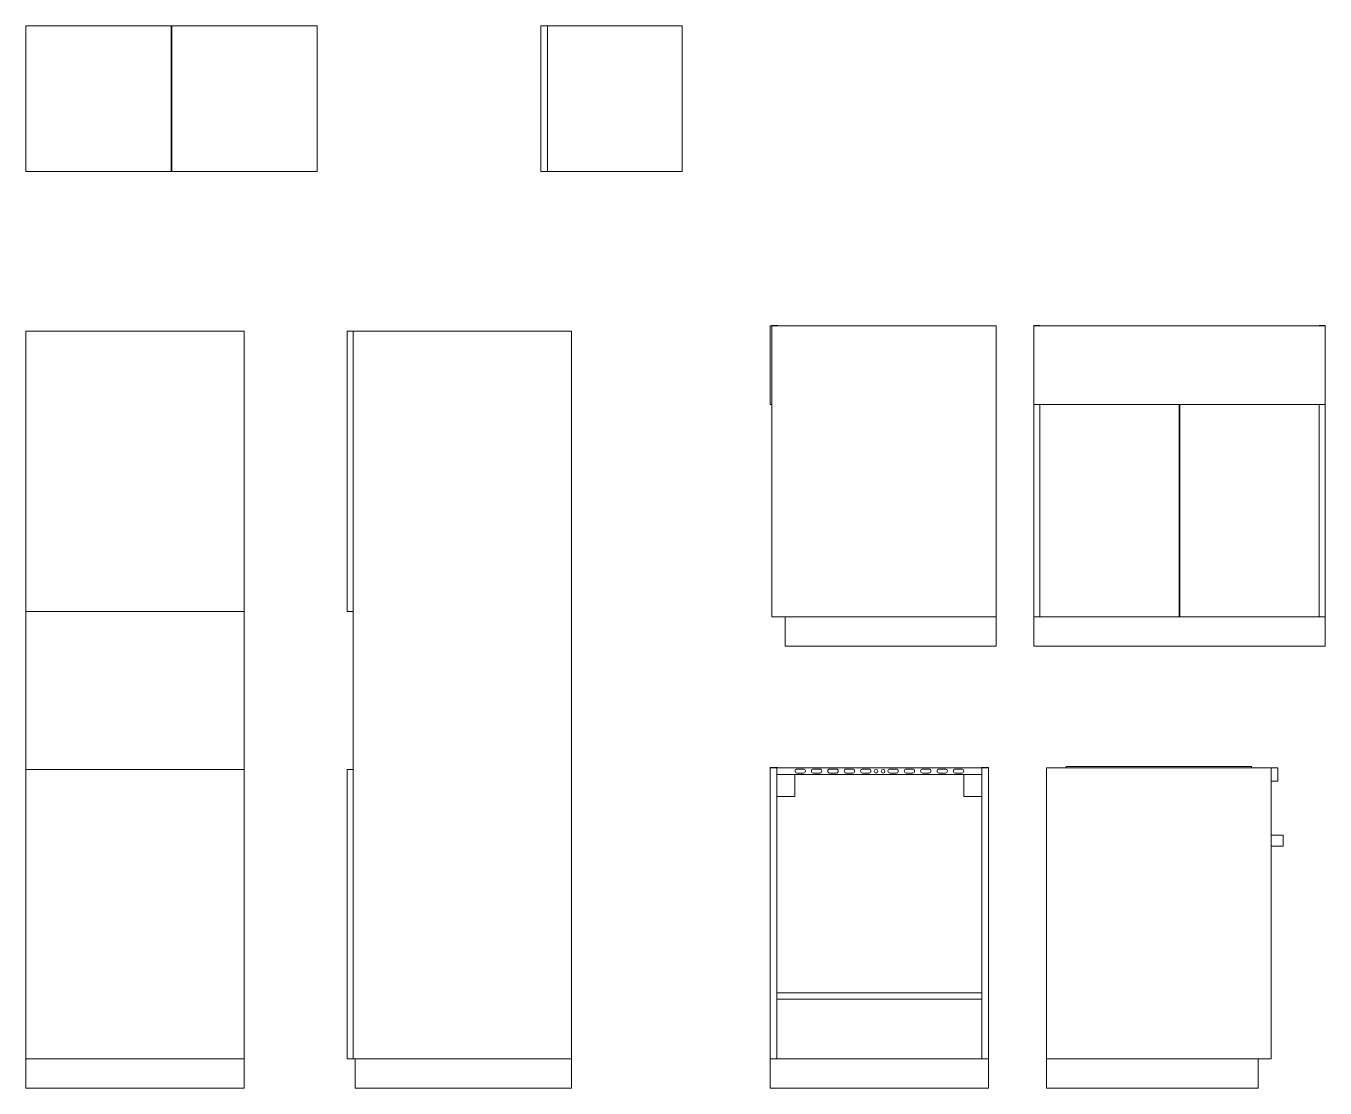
# Model space of a CAD drawing. Header units: inches. Extents: x 15 to 1171, y 15 to 335.
# Drawn here: x 813.6 to 1170.7, y 39.1 to 331 of the extents above; entities that cross this region are included whole.
import ezdxf

# ---------------------------------------------------------------- set-up
doc = ezdxf.new("R2010")
doc.units = ezdxf.units.IN
doc.header["$MEASUREMENT"] = 0

msp = doc.modelspace()

# ---------------------------------------------------------------- linework, layer by layer
at = {"lineweight": 18}
for p, q in [((853.52, 330.97), (853.52, 290.97)), ((853.72, 330.97), (853.72, 290.97)), ((956.93, 290.97), (956.93, 330.97)), ((955.13, 290.97), (955.13, 290.97)), ((903.52, 169.09), (903.52, 247.09)), ((1018.65, 248.55), (1018.65, 248.65)), ((1018.65, 248.65), (1020.25, 248.65)), ((1020.25, 248.65), (1020.25, 248.55)), ((1092.26, 248.65), (1090.66, 248.65)), ((1090.66, 248.65), (1090.66, 248.55)), ((1092.26, 248.55), (1092.26, 248.65)), ((1169.06, 248.55), (1169.06, 248.65)), ((1169.06, 248.65), (1170.66, 248.65)), ((1170.66, 248.65), (1170.66, 248.55)), ((1090.66, 226.95), (1170.66, 226.95)), ((1092.26, 226.95), (1092.26, 168.55)), ((1130.56, 226.95), (1130.56, 168.55)), ((1130.76, 226.95), (1130.76, 168.55)), ((1169.06, 226.95), (1169.06, 168.55)), ((813.62, 170.05), (873.62, 170.05)), ((901.92, 170.05), (903.52, 170.05)), ((903.52, 169.09), (903.52, 125.59)), ((1018.66, 168.55), (1022.26, 168.55)), ((1022.26, 168.55), (1022.26, 160.55)), ((1022.26, 168.55), (1080.26, 168.55)), ((1090.66, 168.55), (1170.66, 168.55)), ((873.62, 126.65), (813.62, 126.65)), ((901.92, 126.65), (903.52, 126.65)), ((903.52, 125.59), (903.52, 47.09)), ((1020.21, 127.19), (1018.15, 127.19)), ((1018.15, 127.19), (1018.15, 127.09)), ((1018.15, 127.09), (1018.15, 47.09)), ((1019.95, 47.09), (1019.95, 127.09)), ((1020.01, 125.29), (1076.35, 125.29)), ((1020.21, 127.09), (1020.21, 127.19)), ((1076.15, 127.09), (1076.15, 127.19)), ((1076.15, 127.19), (1078.15, 127.19)), ((1076.35, 127.09), (1076.35, 47.09)), ((1078.15, 127.19), (1078.15, 127.09)), ((1076.35, 65.29), (1019.95, 65.29)), ((1020.01, 63.49), (1076.35, 63.49)), ((813.62, 47.09), (873.62, 47.09)), ((901.92, 47.09), (905.52, 47.09)), ((904.14, 47.09), (904.14, 39.09)), ((905.52, 47.09), (963.52, 47.09)), ((1018.15, 47.09), (1078.15, 47.09)), ((1018.15, 47.09), (1018.15, 39.09)), ((1155.9, 47.09), (1094.1, 47.09)), ((1152.3, 39.09), (1152.3, 47.09))]:
    msp.add_line(p, q, dxfattribs=at)
at = {"linetype": 'Continuous', "lineweight": 18}
for p, q in [((1076.35, 63.49), (1019.95, 63.49)), ((1018.15, 47.09), (1019.95, 47.09))]:
    msp.add_line(p, q, dxfattribs=at)
at = {"lineweight": 18}
for points in [[(813.62, 290.97), (893.62, 290.97), (893.62, 330.97), (813.62, 330.97)], [(955.13, 290.97), (993.93, 290.97), (993.93, 330.97), (955.13, 330.97)], [(813.62, 39.09), (873.62, 39.09), (873.62, 247.09), (813.62, 247.09)], [(1018.15, 226.95), (1018.66, 226.95), (1018.66, 248.55), (1018.15, 248.55)], [(1019.95, 125.29), (1024.95, 125.29), (1024.95, 119.16), (1019.95, 119.16)], [(1071.35, 125.29), (1076.35, 125.29), (1076.35, 119.16), (1071.35, 119.16)], [(1150.5, 127.09), (1099.5, 127.09), (1099.5, 127.49), (1150.5, 127.49)], [(1157.7, 123.38), (1155.9, 123.38), (1155.9, 127.09), (1157.7, 127.09)], [(1159.13, 105.55), (1155.9, 105.55), (1155.9, 108.61), (1159.13, 108.61)]]:
    msp.add_lwpolyline(points, close=True, dxfattribs=at)
for points in [[(904.14, 39.09), (963.52, 39.09), (963.52, 247.09), (901.92, 247.09), (901.92, 170.05)], [(1018.65, 248.55), (1020.25, 248.55)], [(1022.26, 160.55), (1080.26, 160.55), (1080.26, 248.55), (1018.66, 248.55), (1018.66, 168.55)], [(1090.66, 248.55), (1090.66, 160.55), (1170.66, 160.55), (1170.66, 248.55), (1169.06, 248.55)], [(1092.52, 248.55), (1090.66, 248.55)], [(1092.52, 248.55), (1169.06, 248.55)], [(1169.06, 248.55), (1170.66, 248.55)], [(901.92, 126.65), (901.92, 47.09)], [(1018.15, 39.09), (1078.15, 39.09), (1078.15, 127.09), (1076.35, 127.09)], [(1020.01, 127.09), (1018.15, 127.09)], [(1076.15, 127.09), (1020.21, 127.09)], [(1152.3, 39.09), (1094.1, 39.09), (1094.1, 127.09), (1155.9, 127.09), (1155.9, 47.09)]]:
    msp.add_lwpolyline(points, dxfattribs=at)
for points in [[(1025.51, 126.74), (1027.35, 126.74, -0.414214), (1027.85, 126.24), (1027.85, 126.14, -0.414214), (1027.35, 125.64), (1025.51, 125.64, -0.414214), (1025.01, 126.14), (1025.01, 126.24, -0.414214)], [(1030.01, 126.74), (1031.85, 126.74, -0.414214), (1032.35, 126.24), (1032.35, 126.14, -0.414214), (1031.85, 125.64), (1030.01, 125.64, -0.414214), (1029.51, 126.14), (1029.51, 126.24, -0.414214)], [(1034.51, 126.74), (1036.35, 126.74, -0.414214), (1036.85, 126.24), (1036.85, 126.14, -0.414214), (1036.35, 125.64), (1034.51, 125.64, -0.414214), (1034.01, 126.14), (1034.01, 126.24, -0.414214)], [(1039.01, 126.74), (1040.85, 126.74, -0.414214), (1041.35, 126.24), (1041.35, 126.14, -0.414214), (1040.85, 125.64), (1039.01, 125.64, -0.414214), (1038.51, 126.14), (1038.51, 126.24, -0.414214)], [(1043.51, 126.74), (1045.35, 126.74, -0.414214), (1045.85, 126.24), (1045.85, 126.14, -0.414214), (1045.35, 125.64), (1043.51, 125.64, -0.414214), (1043.01, 126.14), (1043.01, 126.24, -0.414214)], [(1051.02, 126.74), (1052.86, 126.74, -0.414214), (1053.36, 126.24), (1053.36, 126.14, -0.414214), (1052.86, 125.64), (1051.02, 125.64, -0.414214), (1050.52, 126.14), (1050.52, 126.24, -0.414214)], [(1055.52, 126.74), (1057.36, 126.74, -0.414214), (1057.86, 126.24), (1057.86, 126.14, -0.414214), (1057.36, 125.64), (1055.52, 125.64, -0.414214), (1055.02, 126.14), (1055.02, 126.24, -0.414214)], [(1060.02, 126.74), (1061.86, 126.74, -0.414214), (1062.36, 126.24), (1062.36, 126.14, -0.414214), (1061.86, 125.64), (1060.02, 125.64, -0.414214), (1059.52, 126.14), (1059.52, 126.24, -0.414214)], [(1064.52, 126.74), (1066.36, 126.74, -0.414214), (1066.86, 126.24), (1066.86, 126.14, -0.414214), (1066.36, 125.64), (1064.52, 125.64, -0.414214), (1064.02, 126.14), (1064.02, 126.24, -0.414214)], [(1069.02, 126.74), (1070.86, 126.74, -0.414214), (1071.36, 126.24), (1071.36, 126.14, -0.414214), (1070.86, 125.64), (1069.02, 125.64, -0.414214), (1068.52, 126.14), (1068.52, 126.24, -0.414214)]]:
    msp.add_lwpolyline(points, format="xyb", close=True, dxfattribs=at)
for centre in [(1047.25, 126.16), (1049.21, 126.16)]:
    msp.add_circle(centre, 0.5, dxfattribs=at)

doc.saveas('drawing.dxf')
